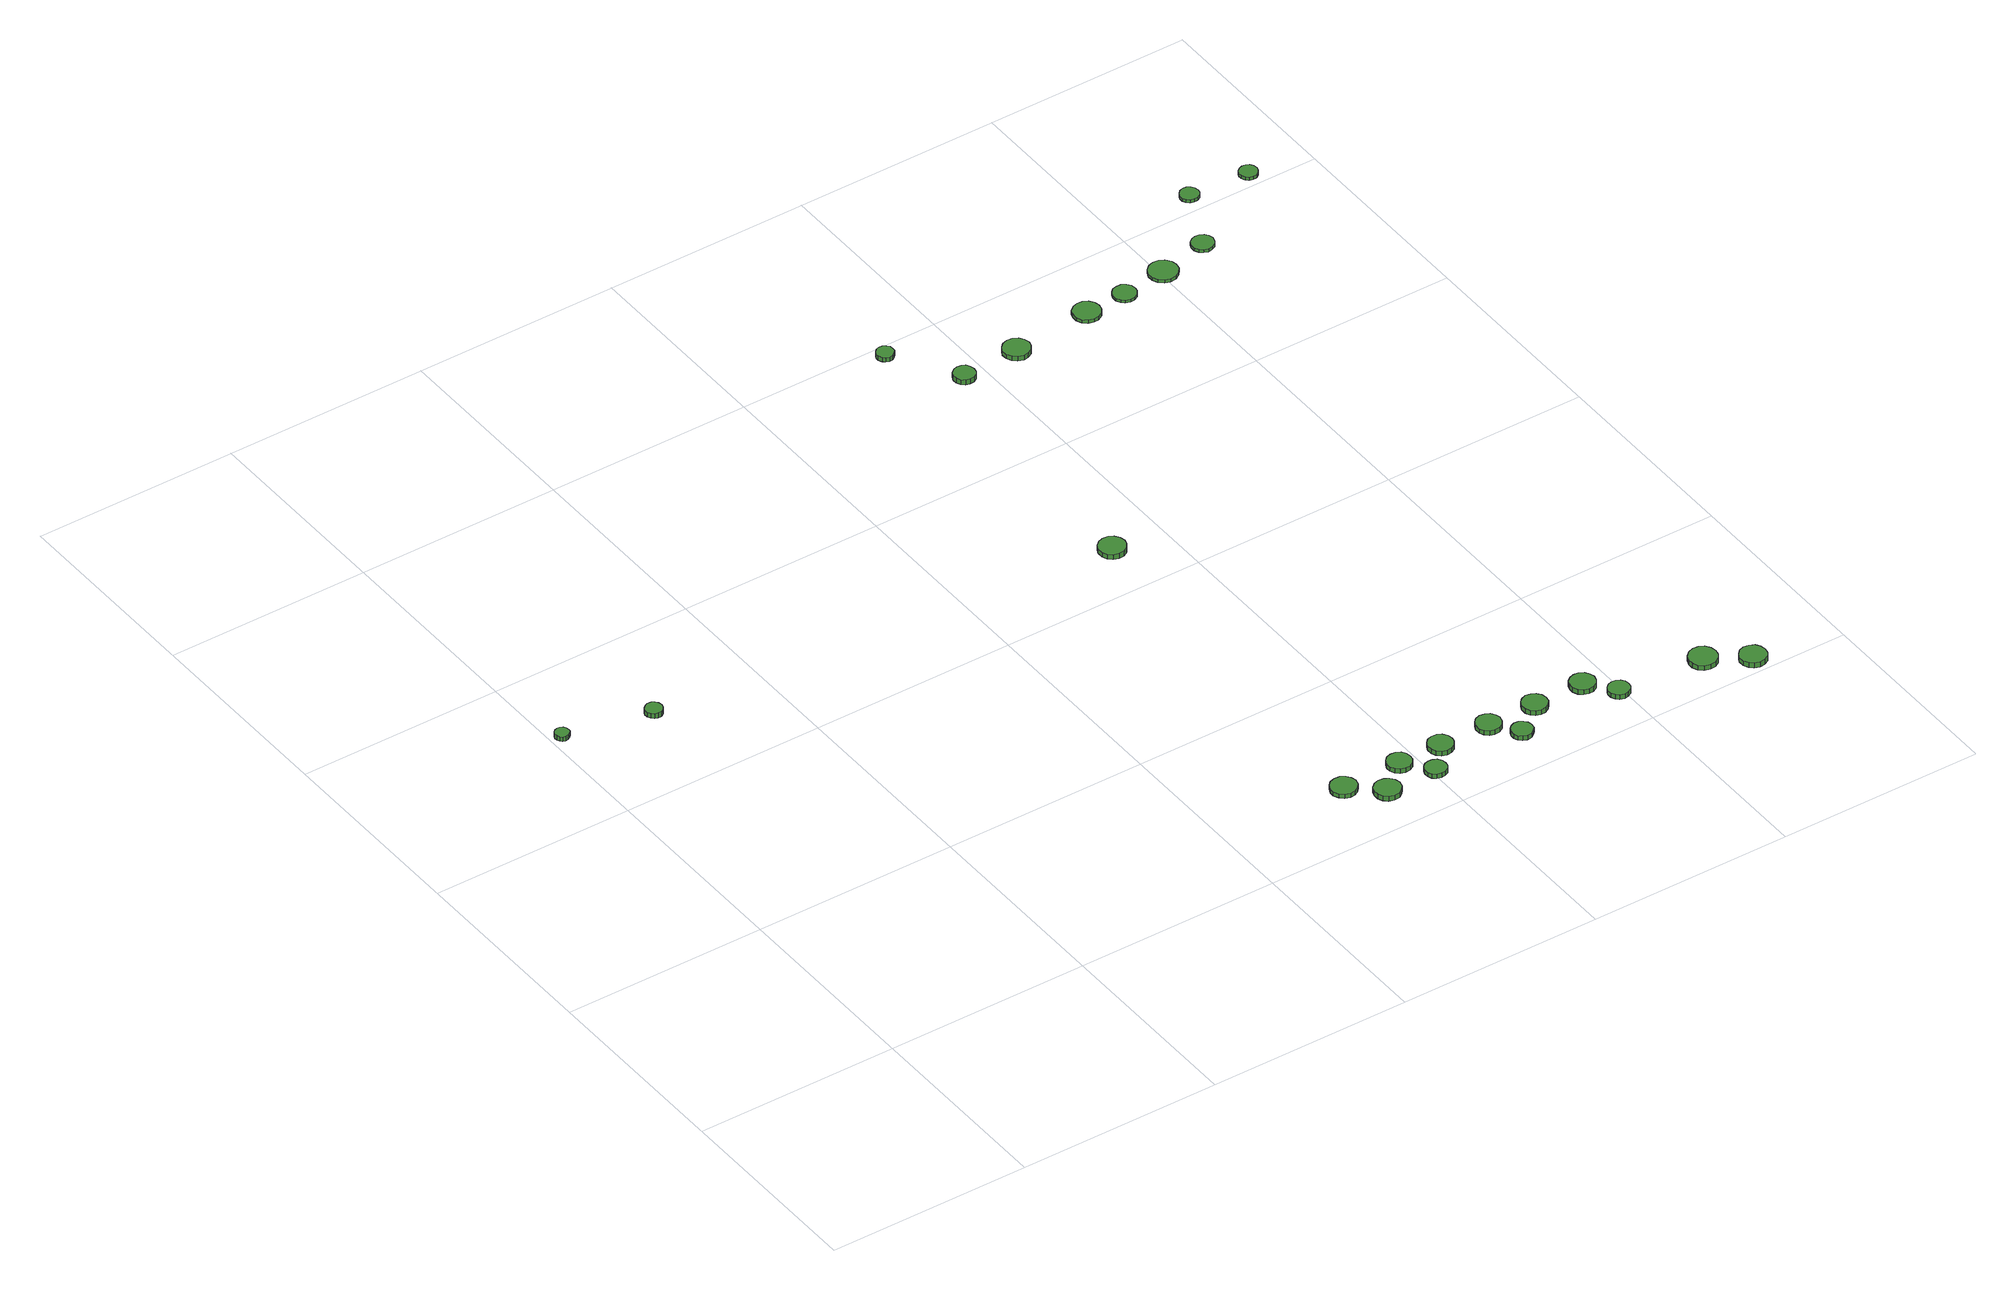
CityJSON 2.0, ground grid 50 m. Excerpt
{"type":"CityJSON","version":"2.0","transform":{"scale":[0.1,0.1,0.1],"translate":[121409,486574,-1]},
"CityObjects":{
"tree1":{"type":"SolitaryVegetationObject","attributes":{"function":"something"},"geometry":[{"type":"MultiSurface","lod":"1","boundaries":[[[0,1,2,3,4,5,6,7,8,9,10,11,12,13,14]],[[15,16,17,18,19,20,21,22,23,24,25,26,27,28,29]],[[0,29,28,1]],[[1,28,27,2]],[[2,27,26,3]],[[3,26,25,4]],[[4,25,24,5]],[[5,24,23,6]],[[6,23,22,7]],[[7,22,21,8]],[[8,21,20,9]],[[9,20,19,10]],[[10,19,18,11]],[[11,18,17,12]],[[12,17,16,13]],[[13,16,15,14]],[[14,15,29,0]]]}]},
"tree2":{"type":"SolitaryVegetationObject","attributes":{"function":"something"},"geometry":[{"type":"MultiSurface","lod":"1","boundaries":[[[30,31,32,33,34,35,36,37,38,39,40,41,42,43,44]],[[45,46,47,48,49,50,51,52,53,54,55,56,57,58,59]],[[30,59,58,31]],[[31,58,57,32]],[[32,57,56,33]],[[33,56,55,34]],[[34,55,54,35]],[[35,54,53,36]],[[36,53,52,37]],[[37,52,51,38]],[[38,51,50,39]],[[39,50,49,40]],[[40,49,48,41]],[[41,48,47,42]],[[42,47,46,43]],[[43,46,45,44]],[[44,45,59,30]]]}]},
"tree3":{"type":"SolitaryVegetationObject","attributes":{"function":"something"},"geometry":[{"type":"MultiSurface","lod":"1","boundaries":[[[60,61,62,63,64,65,66,67,68,69,70,71,72,73,74]],[[75,76,77,78,79,80,81,82,83,84,85,86,87,88,89]],[[60,89,88,61]],[[61,88,87,62]],[[62,87,86,63]],[[63,86,85,64]],[[64,85,84,65]],[[65,84,83,66]],[[66,83,82,67]],[[67,82,81,68]],[[68,81,80,69]],[[69,80,79,70]],[[70,79,78,71]],[[71,78,77,72]],[[72,77,76,73]],[[73,76,75,74]],[[74,75,89,60]]]}]},
"tree4":{"type":"SolitaryVegetationObject","attributes":{"function":"something"},"geometry":[{"type":"MultiSurface","lod":"1","boundaries":[[[90,91,92,93,94,95,96,97,98,99,100,101,102,103,104]],[[105,106,107,108,109,110,111,112,113,114,115,116,117,118,119]],[[90,119,118,91]],[[91,118,117,92]],[[92,117,116,93]],[[93,116,115,94]],[[94,115,114,95]],[[95,114,113,96]],[[96,113,112,97]],[[97,112,111,98]],[[98,111,110,99]],[[99,110,109,100]],[[100,109,108,101]],[[101,108,107,102]],[[102,107,106,103]],[[103,106,105,104]],[[104,105,119,90]]]}]},
"tree5":{"type":"SolitaryVegetationObject","attributes":{"function":"something"},"geometry":[{"type":"MultiSurface","lod":"1","boundaries":[[[120,121,122,123,124,125,126,127,128,129,130,131,132,133,134]],[[135,136,137,138,139,140,141,142,143,144,145,146,147,148,149]],[[120,149,148,121]],[[121,148,147,122]],[[122,147,146,123]],[[123,146,145,124]],[[124,145,144,125]],[[125,144,143,126]],[[126,143,142,127]],[[127,142,141,128]],[[128,141,140,129]],[[129,140,139,130]],[[130,139,138,131]],[[131,138,137,132]],[[132,137,136,133]],[[133,136,135,134]],[[134,135,149,120]]]}]},
"tree6":{"type":"SolitaryVegetationObject","attributes":{"function":"something"},"geometry":[{"type":"MultiSurface","lod":"1","boundaries":[[[150,151,152,153,154,155,156,157,158,159,160,161,162,163,164]],[[165,166,167,168,169,170,171,172,173,174,175,176,177,178,179]],[[150,179,178,151]],[[151,178,177,152]],[[152,177,176,153]],[[153,176,175,154]],[[154,175,174,155]],[[155,174,173,156]],[[156,173,172,157]],[[157,172,171,158]],[[158,171,170,159]],[[159,170,169,160]],[[160,169,168,161]],[[161,168,167,162]],[[162,167,166,163]],[[163,166,165,164]],[[164,165,179,150]]]}]},
"tree7":{"type":"SolitaryVegetationObject","attributes":{"function":"something"},"geometry":[{"type":"MultiSurface","lod":"1","boundaries":[[[180,181,182,183,184,185,186,187,188,189,190,191,192,193,194]],[[195,196,197,198,199,200,201,202,203,204,205,206,207,208,209]],[[180,209,208,181]],[[181,208,207,182]],[[182,207,206,183]],[[183,206,205,184]],[[184,205,204,185]],[[185,204,203,186]],[[186,203,202,187]],[[187,202,201,188]],[[188,201,200,189]],[[189,200,199,190]],[[190,199,198,191]],[[191,198,197,192]],[[192,197,196,193]],[[193,196,195,194]],[[194,195,209,180]]]}]},
"tree8":{"type":"SolitaryVegetationObject","attributes":{"function":"something"},"geometry":[{"type":"MultiSurface","lod":"1","boundaries":[[[210,211,212,213,214,215,216,217,218,219,220,221,222,223,224]],[[225,226,227,228,229,230,231,232,233,234,235,236,237,238,239]],[[210,239,238,211]],[[211,238,237,212]],[[212,237,236,213]],[[213,236,235,214]],[[214,235,234,215]],[[215,234,233,216]],[[216,233,232,217]],[[217,232,231,218]],[[218,231,230,219]],[[219,230,229,220]],[[220,229,228,221]],[[221,228,227,222]],[[222,227,226,223]],[[223,226,225,224]],[[224,225,239,210]]]}]},
"tree9":{"type":"SolitaryVegetationObject","attributes":{"function":"something"},"geometry":[{"type":"MultiSurface","lod":"1","boundaries":[[[240,241,242,243,244,245,246,247,248,249,250,251,252,253,254]],[[255,256,257,258,259,260,261,262,263,264,265,266,267,268,269]],[[240,269,268,241]],[[241,268,267,242]],[[242,267,266,243]],[[243,266,265,244]],[[244,265,264,245]],[[245,264,263,246]],[[246,263,262,247]],[[247,262,261,248]],[[248,261,260,249]],[[249,260,259,250]],[[250,259,258,251]],[[251,258,257,252]],[[252,257,256,253]],[[253,256,255,254]],[[254,255,269,240]]]}]},
"tree10":{"type":"SolitaryVegetationObject","attributes":{"function":"something"},"geometry":[{"type":"MultiSurface","lod":"1","boundaries":[[[270,271,272,273,274,275,276,277,278,279,280,281,282,283,284]],[[285,286,287,288,289,290,291,292,293,294,295,296,297,298,299]],[[270,299,298,271]],[[271,298,297,272]],[[272,297,296,273]],[[273,296,295,274]],[[274,295,294,275]],[[275,294,293,276]],[[276,293,292,277]],[[277,292,291,278]],[[278,291,290,279]],[[279,290,289,280]],[[280,289,288,281]],[[281,288,287,282]],[[282,287,286,283]],[[283,286,285,284]],[[284,285,299,270]]]}]},
"tree11":{"type":"SolitaryVegetationObject","attributes":{"function":"something"},"geometry":[{"type":"MultiSurface","lod":"1","boundaries":[[[300,301,302,303,304,305,306,307,308,309,310,311,312,313,314]],[[315,316,317,318,319,320,321,322,323,324,325,326,327,328,329]],[[300,329,328,301]],[[301,328,327,302]],[[302,327,326,303]],[[303,326,325,304]],[[304,325,324,305]],[[305,324,323,306]],[[306,323,322,307]],[[307,322,321,308]],[[308,321,320,309]],[[309,320,319,310]],[[310,319,318,311]],[[311,318,317,312]],[[312,317,316,313]],[[313,316,315,314]],[[314,315,329,300]]]}]},
"tree12":{"type":"SolitaryVegetationObject","attributes":{"function":"something"},"geometry":[{"type":"MultiSurface","lod":"1","boundaries":[[[330,331,332,333,334,335,336,337,338,339,340,341,342,343,344]],[[345,346,347,348,349,350,351,352,353,354,355,356,357,358,359]],[[330,359,358,331]],[[331,358,357,332]],[[332,357,356,333]],[[333,356,355,334]],[[334,355,354,335]],[[335,354,353,336]],[[336,353,352,337]],[[337,352,351,338]],[[338,351,350,339]],[[339,350,349,340]],[[340,349,348,341]],[[341,348,347,342]],[[342,347,346,343]],[[343,346,345,344]],[[344,345,359,330]]]}]},
"tree13":{"type":"SolitaryVegetationObject","attributes":{"function":"something"},"geometry":[{"type":"MultiSurface","lod":"1","boundaries":[[[360,361,362,363,364,365,366,367,368,369,370,371,372,373,374]],[[375,376,377,378,379,380,381,382,383,384,385,386,387,388,389]],[[360,389,388,361]],[[361,388,387,362]],[[362,387,386,363]],[[363,386,385,364]],[[364,385,384,365]],[[365,384,383,366]],[[366,383,382,367]],[[367,382,381,368]],[[368,381,380,369]],[[369,380,379,370]],[[370,379,378,371]],[[371,378,377,372]],[[372,377,376,373]],[[373,376,375,374]],[[374,375,389,360]]]}]},
"tree14":{"type":"SolitaryVegetationObject","attributes":{"function":"something"},"geometry":[{"type":"MultiSurface","lod":"1","boundaries":[[[390,391,392,393,394,395,396,397,398,399,400,401,402,403,404]],[[405,406,407,408,409,410,411,412,413,414,415,416,417,418,419]],[[390,419,418,391]],[[391,418,417,392]],[[392,417,416,393]],[[393,416,415,394]],[[394,415,414,395]],[[395,414,413,396]],[[396,413,412,397]],[[397,412,411,398]],[[398,411,410,399]],[[399,410,409,400]],[[400,409,408,401]],[[401,408,407,402]],[[402,407,406,403]],[[403,406,405,404]],[[404,405,419,390]]]}]},
"tree15":{"type":"SolitaryVegetationObject","attributes":{"function":"something"},"geometry":[{"type":"MultiSurface","lod":"1","boundaries":[[[420,421,422,423,424,425,426,427,428,429,430,431,432,433,434]],[[435,436,437,438,439,440,441,442,443,444,445,446,447,448,449]],[[420,449,448,421]],[[421,448,447,422]],[[422,447,446,423]],[[423,446,445,424]],[[424,445,444,425]],[[425,444,443,426]],[[426,443,442,427]],[[427,442,441,428]],[[428,441,440,429]],[[429,440,439,430]],[[430,439,438,431]],[[431,438,437,432]],[[432,437,436,433]],[[433,436,435,434]],[[434,435,449,420]]]}]},
"tree16":{"type":"SolitaryVegetationObject","attributes":{"function":"something"},"geometry":[{"type":"MultiSurface","lod":"1","boundaries":[[[450,451,452,453,454,455,456,457,458,459,460,461,462,463,464]],[[465,466,467,468,469,470,471,472,473,474,475,476,477,478,479]],[[450,479,478,451]],[[451,478,477,452]],[[452,477,476,453]],[[453,476,475,454]],[[454,475,474,455]],[[455,474,473,456]],[[456,473,472,457]],[[457,472,471,458]],[[458,471,470,459]],[[459,470,469,460]],[[460,469,468,461]],[[461,468,467,462]],[[462,467,466,463]],[[463,466,465,464]],[[464,465,479,450]]]}]},
"tree17":{"type":"SolitaryVegetationObject","attributes":{"function":"something"},"geometry":[{"type":"MultiSurface","lod":"1","boundaries":[[[480,481,482,483,484,485,486,487,488,489,490,491,492,493,494]],[[495,496,497,498,499,500,501,502,503,504,505,506,507,508,509]],[[480,509,508,481]],[[481,508,507,482]],[[482,507,506,483]],[[483,506,505,484]],[[484,505,504,485]],[[485,504,503,486]],[[486,503,502,487]],[[487,502,501,488]],[[488,501,500,489]],[[489,500,499,490]],[[490,499,498,491]],[[491,498,497,492]],[[492,497,496,493]],[[493,496,495,494]],[[494,495,509,480]]]}]},
"tree18":{"type":"SolitaryVegetationObject","attributes":{"function":"something"},"geometry":[{"type":"MultiSurface","lod":"1","boundaries":[[[510,511,512,513,514,515,516,517,518,519,520,521,522,523,524]],[[525,526,527,528,529,530,531,532,533,534,535,536,537,538,539]],[[510,539,538,511]],[[511,538,537,512]],[[512,537,536,513]],[[513,536,535,514]],[[514,535,534,515]],[[515,534,533,516]],[[516,533,532,517]],[[517,532,531,518]],[[518,531,530,519]],[[519,530,529,520]],[[520,529,528,521]],[[521,528,527,522]],[[522,527,526,523]],[[523,526,525,524]],[[524,525,539,510]]]}]},
"tree19":{"type":"SolitaryVegetationObject","attributes":{"function":"something"},"geometry":[{"type":"MultiSurface","lod":"1","boundaries":[[[540,541,542,543,544,545,546,547,548,549,550,551,552,553,554]],[[555,556,557,558,559,560,561,562,563,564,565,566,567,568,569]],[[540,569,568,541]],[[541,568,567,542]],[[542,567,566,543]],[[543,566,565,544]],[[544,565,564,545]],[[545,564,563,546]],[[546,563,562,547]],[[547,562,561,548]],[[548,561,560,549]],[[549,560,559,550]],[[550,559,558,551]],[[551,558,557,552]],[[552,557,556,553]],[[553,556,555,554]],[[554,555,569,540]]]}]},
"tree20":{"type":"SolitaryVegetationObject","attributes":{"function":"something"},"geometry":[{"type":"MultiSurface","lod":"1","boundaries":[[[570,571,572,573,574,575,576,577,578,579,580,581,582,583,584]],[[585,586,587,588,589,590,591,592,593,594,595,596,597,598,599]],[[570,599,598,571]],[[571,598,597,572]],[[572,597,596,573]],[[573,596,595,574]],[[574,595,594,575]],[[575,594,593,576]],[[576,593,592,577]],[[577,592,591,578]],[[578,591,590,579]],[[579,590,589,580]],[[580,589,588,581]],[[581,588,587,582]],[[582,587,586,583]],[[583,586,585,584]],[[584,585,599,570]]]}]},
"tree21":{"type":"SolitaryVegetationObject","attributes":{"function":"something"},"geometry":[{"type":"MultiSurface","lod":"1","boundaries":[[[600,601,602,603,604,605,606,607,608,609,610,611,612,613,614]],[[615,616,617,618,619,620,621,622,623,624,625,626,627,628,629]],[[600,629,628,601]],[[601,628,627,602]],[[602,627,626,603]],[[603,626,625,604]],[[604,625,624,605]],[[605,624,623,606]],[[606,623,622,607]],[[607,622,621,608]],[[608,621,620,609]],[[609,620,619,610]],[[610,619,618,611]],[[611,618,617,612]],[[612,617,616,613]],[[613,616,615,614]],[[614,615,629,600]]]}]},
"tree22":{"type":"SolitaryVegetationObject","attributes":{"function":"something"},"geometry":[{"type":"MultiSurface","lod":"1","boundaries":[[[630,631,632,633,634,635,636,637,638,639,640,641,642,643,644]],[[645,646,647,648,649,650,651,652,653,654,655,656,657,658,659]],[[630,659,658,631]],[[631,658,657,632]],[[632,657,656,633]],[[633,656,655,634]],[[634,655,654,635]],[[635,654,653,636]],[[636,653,652,637]],[[637,652,651,638]],[[638,651,650,639]],[[639,650,649,640]],[[640,649,648,641]],[[641,648,647,642]],[[642,647,646,643]],[[643,646,645,644]],[[644,645,659,630]]]}]},
"tree23":{"type":"SolitaryVegetationObject","attributes":{"function":"something"},"geometry":[{"type":"MultiSurface","lod":"1","boundaries":[[[660,661,662,663,664,665,666,667,668,669,670,671,672,673,674]],[[675,676,677,678,679,680,681,682,683,684,685,686,687,688,689]],[[660,689,688,661]],[[661,688,687,662]],[[662,687,686,663]],[[663,686,685,664]],[[664,685,684,665]],[[665,684,683,666]],[[666,683,682,667]],[[667,682,681,668]],[[668,681,680,669]],[[669,680,679,670]],[[670,679,678,671]],[[671,678,677,672]],[[672,677,676,673]],[[673,676,675,674]],[[674,675,689,660]]]}]},
"tree24":{"type":"SolitaryVegetationObject","attributes":{"function":"something"},"geometry":[{"type":"MultiSurface","lod":"1","boundaries":[[[690,691,692,693,694,695,696,697,698,699,700,701,702,703,704]],[[705,706,707,708,709,710,711,712,713,714,715,716,717,718,719]],[[690,719,718,691]],[[691,718,717,692]],[[692,717,716,693]],[[693,716,715,694]],[[694,715,714,695]],[[695,714,713,696]],[[696,713,712,697]],[[697,712,711,698]],[[698,711,710,699]],[[699,710,709,700]],[[700,709,708,701]],[[701,708,707,702]],[[702,707,706,703]],[[703,706,705,704]],[[704,705,719,690]]]}]}
},
"vertices":[
[39,1278,31],[38,1285,31],[34,1291,31],[27,1295,31],[20,1296,31],[13,1293,31],[8,1289,31],[5,1282,31],[5,1275,31],[8,1268,31],[13,1263,31],[20,1261,31],[27,1262,31],[34,1266,31],[38,1271,31],[38,1271,19],[34,1266,19],[27,1262,19],[20,1261,19],[13,1263,19],[8,1268,19],[5,1275,19],[5,1282,19],[8,1289,19],[13,1293,19],[20,1296,19],[27,1295,19],[34,1291,19],[38,1285,19],[39,1278,19],
[257,1240,25],[255,1249,25],[250,1256,25],[243,1260,25],[234,1261,25],[226,1258,25],[220,1252,25],[216,1245,25],[216,1236,25],[220,1228,25],[226,1222,25],[234,1220,25],[243,1220,25],[250,1225,25],[255,1232,25],[255,1232,12],[250,1225,12],[243,1220,12],[234,1220,12],[226,1222,12],[220,1228,12],[216,1236,12],[216,1245,12],[220,1252,12],[226,1258,12],[234,1261,12],[243,1260,12],[250,1256,12],[255,1249,12],[257,1240,12],
[1342,177,19],[1339,190,19],[1331,200,19],[1320,207,19],[1307,208,19],[1294,204,19],[1285,196,19],[1279,184,19],[1279,171,19],[1285,159,19],[1294,150,19],[1307,146,19],[1320,147,19],[1331,154,19],[1339,164,19],[1339,164,8],[1331,154,8],[1320,147,8],[1307,146,8],[1294,150,8],[1285,159,8],[1279,171,8],[1279,184,8],[1285,196,8],[1294,204,8],[1307,208,8],[1320,207,8],[1331,200,8],[1339,190,8],[1342,177,8],
[1414,114,22],[1411,127,22],[1403,138,22],[1392,144,22],[1379,146,22],[1366,142,22],[1356,133,22],[1351,121,22],[1351,108,22],[1356,96,22],[1366,87,22],[1379,83,22],[1392,84,22],[1403,91,22],[1411,101,22],[1411,101,9],[1403,91,9],[1392,84,9],[1379,83,9],[1366,87,9],[1356,96,9],[1351,108,9],[1351,121,9],[1356,133,9],[1366,142,9],[1379,146,9],[1392,144,9],[1403,138,9],[1411,127,9],[1414,114,9],
[1485,177,21],[1483,189,21],[1476,199,21],[1465,205,21],[1453,206,21],[1441,203,21],[1432,194,21],[1427,183,21],[1427,171,21],[1432,160,21],[1441,152,21],[1453,148,21],[1465,149,21],[1476,155,21],[1483,165,21],[1483,165,9],[1476,155,9],[1465,149,9],[1453,148,9],[1441,152,9],[1432,160,9],[1427,171,9],[1427,183,9],[1432,194,9],[1441,203,9],[1453,206,9],[1465,205,9],[1476,199,9],[1483,189,9],[1485,177,9],
[1533,112,23],[1531,123,23],[1525,132,23],[1515,137,23],[1505,138,23],[1494,135,23],[1486,128,23],[1482,118,23],[1482,107,23],[1486,97,23],[1494,90,23],[1505,87,23],[1515,88,23],[1525,93,23],[1531,102,23],[1531,102,11],[1525,93,11],[1515,88,11],[1505,87,11],[1494,90,11],[1486,97,11],[1482,107,11],[1482,118,11],[1486,128,11],[1494,135,11],[1505,138,11],[1515,137,11],[1525,132,11],[1531,123,11],[1533,112,11],
[1594,176,21],[1592,189,21],[1584,199,21],[1574,205,21],[1561,206,21],[1549,203,21],[1540,194,21],[1535,183,21],[1535,170,21],[1540,159,21],[1549,150,21],[1561,146,21],[1574,148,21],[1584,154,21],[1592,164,21],[1592,164,9],[1584,154,9],[1574,148,9],[1561,146,9],[1549,150,9],[1540,159,9],[1535,170,9],[1535,183,9],[1540,194,9],[1549,203,9],[1561,206,9],[1574,205,9],[1584,199,9],[1592,189,9],[1594,176,9],
[1403,1139,22],[1400,1152,22],[1392,1163,22],[1381,1170,22],[1367,1171,22],[1354,1167,22],[1344,1158,22],[1339,1146,22],[1339,1132,22],[1344,1120,22],[1354,1111,22],[1367,1107,22],[1381,1108,22],[1392,1115,22],[1400,1126,22],[1400,1126,9],[1392,1115,9],[1381,1108,9],[1367,1107,9],[1354,1111,9],[1344,1120,9],[1339,1132,9],[1339,1146,9],[1344,1158,9],[1354,1167,9],[1367,1171,9],[1381,1170,9],[1392,1163,9],[1400,1152,9],[1403,1139,9],
[1720,176,21],[1717,188,21],[1710,198,21],[1699,204,21],[1686,206,21],[1674,202,21],[1665,193,21],[1660,182,21],[1660,169,21],[1665,158,21],[1674,149,21],[1686,146,21],[1699,147,21],[1710,153,21],[1717,163,21],[1717,163,9],[1710,153,9],[1699,147,9],[1686,146,9],[1674,149,9],[1665,158,9],[1660,169,9],[1660,182,9],[1665,193,9],[1674,202,9],[1686,206,9],[1699,204,9],[1710,198,9],[1717,188,9],[1720,176,9],
[1760,113,24],[1758,124,24],[1751,132,24],[1742,138,24],[1731,139,24],[1721,135,24],[1713,128,24],[1709,118,24],[1709,108,24],[1713,98,24],[1721,91,24],[1731,87,24],[1742,88,24],[1751,94,24],[1758,102,24],[1758,102,12],[1751,94,12],[1742,88,12],[1731,87,12],[1721,91,12],[1713,98,12],[1709,108,12],[1709,118,12],[1713,128,12],[1721,135,12],[1731,139,12],[1742,138,12],[1751,132,12],[1758,124,12],[1760,113,12],
[1840,175,22],[1838,187,22],[1830,197,22],[1819,203,22],[1807,205,22],[1795,201,22],[1786,193,22],[1781,181,22],[1781,168,22],[1786,157,22],[1795,149,22],[1807,145,22],[1819,146,22],[1830,152,22],[1838,162,22],[1838,162,9],[1830,152,9],[1819,146,9],[1807,145,9],[1795,149,9],[1786,157,9],[1781,168,9],[1781,181,9],[1786,193,9],[1795,201,9],[1807,205,9],[1819,203,9],[1830,197,9],[1838,187,9],[1840,175,9],
[1370,1967,22],[1369,1976,22],[1363,1983,22],[1356,1987,22],[1347,1988,22],[1339,1985,22],[1333,1979,22],[1329,1971,22],[1329,1963,22],[1333,1955,22],[1339,1949,22],[1347,1946,22],[1356,1947,22],[1363,1952,22],[1369,1959,22],[1369,1959,10],[1363,1952,10],[1356,1947,10],[1347,1946,10],[1339,1949,10],[1333,1955,10],[1329,1963,10],[1329,1971,10],[1333,1979,10],[1339,1985,10],[1347,1988,10],[1356,1987,10],[1363,1983,10],[1369,1976,10],[1370,1967,10],
[1966,174,23],[1963,186,23],[1956,196,23],[1945,203,23],[1932,204,23],[1920,200,23],[1911,192,23],[1906,180,23],[1906,168,23],[1911,156,23],[1920,148,23],[1932,144,23],[1945,145,23],[1956,151,23],[1963,162,23],[1963,162,10],[1956,151,10],[1945,145,10],[1932,144,10],[1920,148,10],[1911,156,10],[1906,168,10],[1906,180,10],[1911,192,10],[1920,200,10],[1932,204,10],[1945,203,10],[1956,196,10],[1963,186,10],[1966,174,10],
[1472,1807,25],[1470,1818,25],[1464,1827,25],[1455,1832,25],[1444,1833,25],[1434,1830,25],[1426,1823,25],[1421,1813,25],[1421,1802,25],[1426,1792,25],[1434,1785,25],[1444,1782,25],[1455,1783,25],[1464,1788,25],[1470,1797,25],[1470,1797,12],[1464,1788,12],[1455,1783,12],[1444,1782,12],[1434,1785,12],[1426,1792,12],[1421,1802,12],[1421,1813,12],[1426,1823,12],[1434,1830,12],[1444,1833,12],[1455,1832,12],[1464,1827,12],[1470,1818,12],[1472,1807,12],
[2013,110,24],[2011,121,24],[2005,129,24],[1995,135,24],[1985,136,24],[1974,133,24],[1966,125,24],[1962,116,24],[1962,105,24],[1966,95,24],[1974,88,24],[1985,84,24],[1995,86,24],[2005,91,24],[2011,100,24],[2011,100,12],[2005,91,12],[1995,86,12],[1985,84,12],[1974,88,12],[1966,95,12],[1962,105,12],[1962,116,12],[1966,125,12],[1974,133,12],[1985,136,12],[1995,135,12],[2005,129,12],[2011,121,12],[2013,110,12],
[1626,1821,19],[1623,1834,19],[1615,1845,19],[1603,1852,19],[1590,1853,19],[1577,1849,19],[1567,1840,19],[1561,1828,19],[1561,1814,19],[1567,1802,19],[1577,1793,19],[1590,1788,19],[1603,1790,19],[1615,1797,19],[1623,1808,19],[1623,1808,7],[1615,1797,7],[1603,1790,7],[1590,1788,7],[1577,1793,7],[1567,1802,7],[1561,1814,7],[1561,1828,7],[1567,1840,7],[1577,1849,7],[1590,1853,7],[1603,1852,7],[1615,1845,7],[1623,1834,7],[1626,1821,7],
[2231,95,25],[2228,109,25],[2220,121,25],[2208,128,25],[2194,129,25],[2180,125,25],[2170,115,25],[2164,102,25],[2164,88,25],[2170,75,25],[2180,66,25],[2194,62,25],[2208,63,25],[2220,70,25],[2228,82,25],[2228,82,12],[2220,70,12],[2208,63,12],[2194,62,12],[2180,66,12],[2170,75,12],[2164,88,12],[2164,102,12],[2170,115,12],[2180,125,12],[2194,129,12],[2208,128,12],[2220,121,12],[2228,109,12],[2231,95,12],
[2321,38,26],[2318,51,26],[2311,62,26],[2299,68,26],[2286,70,26],[2273,66,26],[2264,57,26],[2258,45,26],[2258,31,26],[2264,19,26],[2273,11,26],[2286,6,26],[2299,8,26],[2311,14,26],[2318,25,26],[2318,25,13],[2311,14,13],[2299,8,13],[2286,6,13],[2273,11,13],[2264,19,13],[2258,31,13],[2258,45,13],[2264,57,13],[2273,66,13],[2286,70,13],[2299,68,13],[2311,62,13],[2318,51,13],[2321,38,13],
[1825,1842,16],[1822,1855,16],[1814,1866,16],[1802,1873,16],[1789,1874,16],[1776,1870,16],[1765,1861,16],[1760,1849,16],[1760,1835,16],[1765,1822,16],[1776,1813,16],[1789,1809,16],[1802,1810,16],[1814,1817,16],[1822,1828,16],[1822,1828,7],[1814,1817,7],[1802,1810,7],[1789,1809,7],[1776,1813,7],[1765,1822,7],[1760,1835,7],[1760,1849,7],[1765,1861,7],[1776,1870,7],[1789,1874,7],[1802,1873,7],[1814,1866,7],[1822,1855,7],[1825,1842,7],
[1924,1849,14],[1922,1860,14],[1915,1869,14],[1905,1875,14],[1893,1876,14],[1882,1873,14],[1874,1865,14],[1869,1855,14],[1869,1843,14],[1874,1832,14],[1882,1825,14],[1893,1821,14],[1905,1822,14],[1915,1828,14],[1922,1838,14],[1922,1838,7],[1915,1828,7],[1905,1822,7],[1893,1821,7],[1882,1825,7],[1874,1832,7],[1869,1843,7],[1869,1855,7],[1874,1865,7],[1882,1873,7],[1893,1876,7],[1905,1875,7],[1915,1869,7],[1922,1860,7],[1924,1849,7],
[2043,1864,15],[2040,1878,15],[2031,1890,15],[2019,1897,15],[2004,1898,15],[1991,1894,15],[1980,1884,15],[1974,1871,15],[1974,1856,15],[1980,1843,15],[1991,1833,15],[2004,1829,15],[2019,1830,15],[2031,1838,15],[2040,1849,15],[2040,1849,7],[2031,1838,7],[2019,1830,7],[2004,1829,7],[1991,1833,7],[1980,1843,7],[1974,1856,7],[1974,1871,7],[1980,1884,7],[1991,1894,7],[2004,1898,7],[2019,1897,7],[2031,1890,7],[2040,1878,7],[2043,1864,7],
[2160,1894,15],[2157,1905,15],[2151,1914,15],[2141,1919,15],[2130,1920,15],[2120,1917,15],[2111,1910,15],[2107,1899,15],[2107,1888,15],[2111,1878,15],[2120,1871,15],[2130,1867,15],[2141,1869,15],[2151,1874,15],[2157,1883,15],[2157,1883,7],[2151,1874,7],[2141,1869,7],[2130,1867,7],[2120,1871,7],[2111,1878,7],[2107,1888,7],[2107,1899,7],[2111,1910,7],[2120,1917,7],[2130,1920,7],[2141,1919,7],[2151,1914,7],[2157,1905,7],[2160,1894,7],
[2228,2048,15],[2226,2057,15],[2221,2065,15],[2212,2070,15],[2203,2071,15],[2194,2068,15],[2187,2061,15],[2183,2053,15],[2183,2043,15],[2187,2035,15],[2194,2029,15],[2203,2026,15],[2212,2027,15],[2221,2031,15],[2226,2039,15],[2226,2039,7],[2221,2031,7],[2212,2027,7],[2203,2026,7],[2194,2029,7],[2187,2035,7],[2183,2043,7],[2183,2053,7],[2187,2061,7],[2194,2068,7],[2203,2071,7],[2212,2070,7],[2221,2065,7],[2226,2057,7],[2228,2048,7],
[2376,2039,15],[2374,2048,15],[2369,2056,15],[2361,2060,15],[2352,2061,15],[2343,2058,15],[2336,2052,15],[2332,2044,15],[2332,2035,15],[2336,2026,15],[2343,2020,15],[2352,2017,15],[2361,2018,15],[2369,2023,15],[2374,2030,15],[2374,2030,7],[2369,2023,7],[2361,2018,7],[2352,2017,7],[2343,2020,7],[2336,2026,7],[2332,2035,7],[2332,2044,7],[2336,2052,7],[2343,2058,7],[2352,2061,7],[2361,2060,7],[2369,2056,7],[2374,2048,7],[2376,2039,7]
]}
